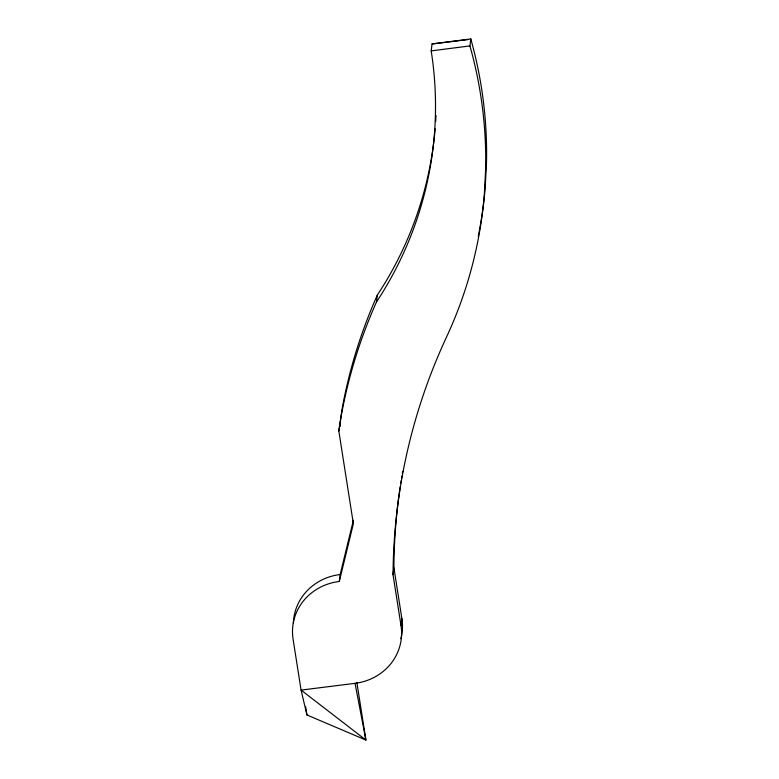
<?xml version="1.0" encoding="UTF-8"?>
<svg xmlns="http://www.w3.org/2000/svg" width="779" height="779" viewBox="0 0 779 779"><rect width="100%" height="100%" fill="white"/><g stroke="black" fill="none" stroke-linecap="round" stroke-linejoin="round"><path stroke-width="1.17" d="M356.86 682.394L365.906 740.05L306.936 714.966L301.074 690.097L293.079 639.169A54.618 51.317 7.1 0 1 339.293 581.465L353.374 523.722L338.836 431.089L342.147 408.624A559.497 525.757 7.1 0 1 377.338 295.085A399.666 375.566 7.1 0 0 435.14 128.808M339.293 581.455L340.16 574.513L353.384 520.304M338.836 431.089L341.28 415.577A559.497 525.757 7.1 0 1 376.471 302.028L377.338 295.085M376.471 302.028A399.666 375.566 7.1 0 0 431.186 50.898L432.053 43.945L470.789 38.95A472.892 444.371 7.1 0 1 486.505 162.334L485.229 187.174A472.892 444.371 7.1 0 1 478.257 236.397M355.049 683.339L365.906 740.05L301.074 690.097L355.049 683.339A54.618 51.317 7.1 0 0 401.029 625.664L393.035 574.736L393.901 567.794A644.934 606.043 7.1 0 1 400.221 486.641M393.035 574.736A644.934 606.043 7.1 0 1 446.182 337.804A472.892 444.371 7.1 0 0 484.363 194.127L485.638 169.286A472.892 444.371 7.1 0 0 469.932 45.903L470.789 38.95M401.029 625.664L401.896 618.711L393.901 567.794M431.186 50.898L469.932 45.903M432.053 43.945L468.16 39.573M339.702 424.136L340.072 426.512M305.641 706.719L306.936 714.966M400.766 483.087A644.934 606.043 7.1 0 1 401.136 480.721M401.526 478.355A644.934 606.043 7.1 0 1 401.915 475.998M402.324 473.632A644.934 606.043 7.1 0 1 402.743 471.276M436.006 115.477A399.666 375.566 7.1 0 1 435.675 121.543M293.371 623.249A54.618 51.317 7.1 0 1 340.16 574.513M401.896 618.711A54.618 51.317 7.1 0 1 400.844 638.722"/></g></svg>
